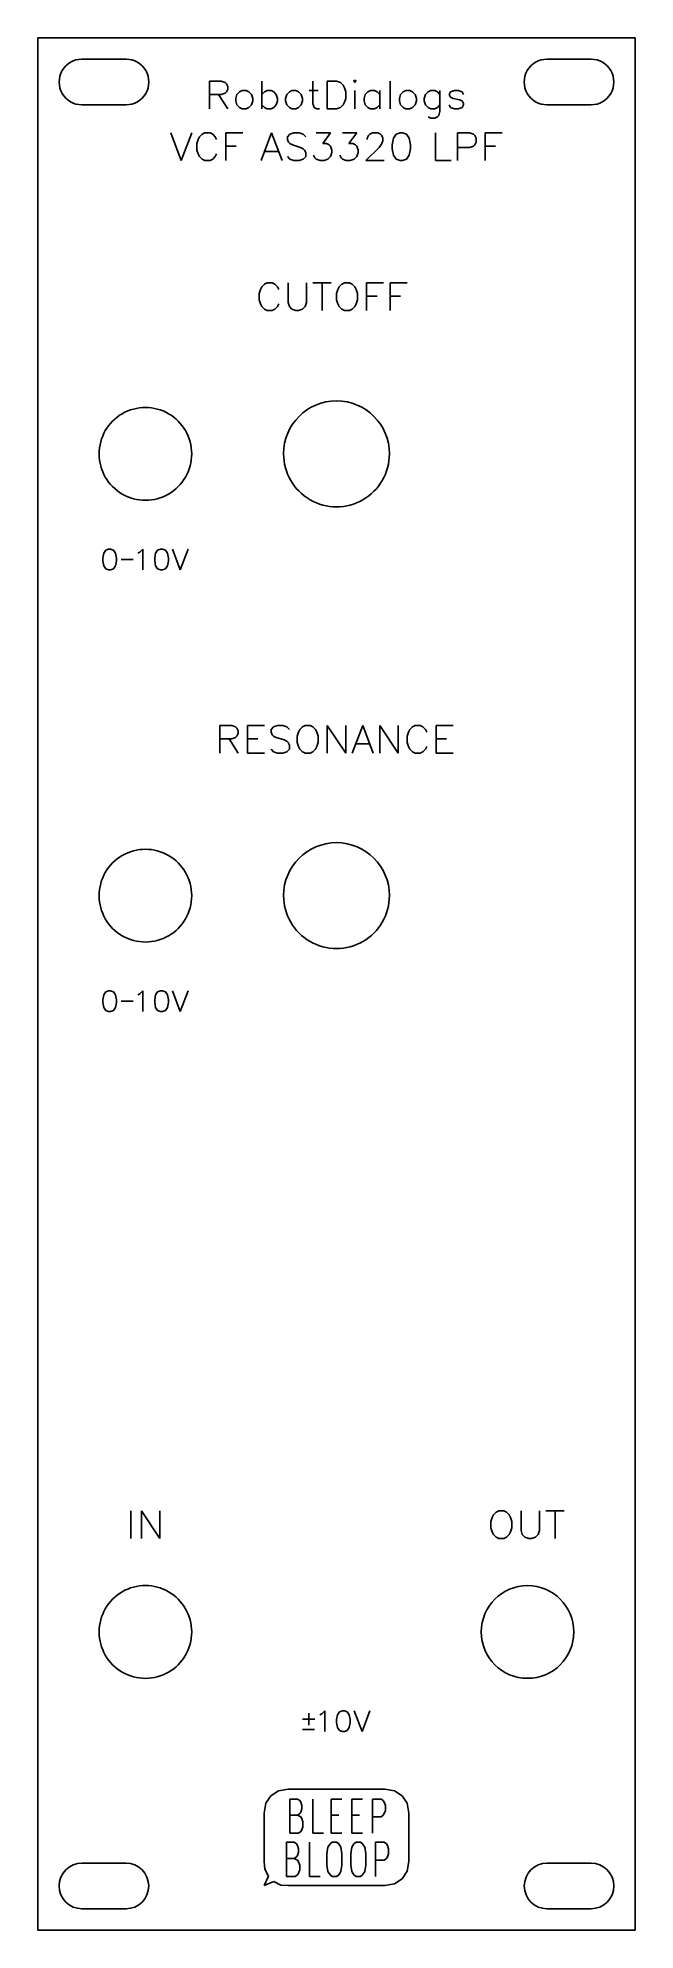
# Model space of a CAD drawing. Extents: x 0 to 41, y 0 to 128.
import ezdxf

# ---------------------------------------------------------------- set-up
doc = ezdxf.new("R2010")
doc.units = 0
for name, color, linetype in [('Layer_1', 7, 'CONTINUOUS'), ('logo', 7, 'CONTINUOUS'), ('text', 7, 'CONTINUOUS')]:
    doc.layers.add(name, color=color, linetype=linetype)

msp = doc.modelspace()

# ---------------------------------------------------------------- linework, layer by layer
at = {"layer": 'Layer_1', "color": 7}
for p, q in [((0.049981, 128.450048), (0.049981, 0.049849)), ((40.59009, 128.450048), (0.049981, 128.450048)), ((40.59009, 0.049849), (40.59009, 128.450048)), ((3.042454, 127.001257), (6.03519, 127.001257)), ((34.604881, 127.001257), (37.597354, 127.001257)), ((3.042454, 123.903804), (6.03519, 123.903804)), ((34.604881, 123.903804), (37.597354, 123.903804)), ((10.494206, 100.222066), (10.494206, 100.222066)), ((23.911145, 100.222066), (23.911145, 100.222066)), ((10.494206, 70.245347), (10.494206, 70.245347)), ((23.911145, 70.245347), (23.911145, 70.245347)), ((10.494206, 20.284152), (10.494206, 20.284152)), ((36.430297, 20.284152), (36.430297, 20.284152)), ((3.042454, 4.596358), (6.03519, 4.596358)), ((34.604881, 4.596358), (37.597354, 4.596358)), ((3.042454, 1.498641), (6.03519, 1.498641)), ((34.604881, 1.498641), (37.597354, 1.498641)), ((0.049981, 0.049849), (40.59009, 0.049849))]:
    msp.add_line(p, q, dxfattribs=at)
for points in [[(1.703524, 126.226869), (1.427324, 125.747669), (1.427324, 125.157271), (1.703524, 124.678071)], [(3.042564, 127.001268), (2.490164, 127.001268), (1.979724, 126.706068), (1.703524, 126.226869)], [(7.374233, 126.226869), (7.098033, 126.706068), (6.587593, 127.001268), (6.035192, 127.001268)], [(7.374233, 124.678071), (7.650433, 125.157271), (7.650433, 125.747669), (7.374233, 126.226869)], [(33.265756, 126.226869), (32.989556, 125.747669), (32.989556, 125.157271), (33.265756, 124.678071)], [(34.604797, 127.001268), (34.052396, 127.001268), (33.541957, 126.706068), (33.265756, 126.226869)], [(38.936463, 126.226869), (38.660262, 126.706068), (38.149823, 127.001268), (37.597422, 127.001268)], [(38.936463, 124.678071), (39.212663, 125.157271), (39.212663, 125.747669), (38.936463, 126.226869)], [(1.703524, 124.678071), (1.979724, 124.198871), (2.490164, 123.903672), (3.042564, 123.903672)], [(6.035192, 123.903672), (6.587593, 123.903672), (7.098033, 124.198871), (7.374233, 124.678071)], [(33.265756, 124.678071), (33.541957, 124.198871), (34.052396, 123.903672), (34.604797, 123.903672)], [(37.597422, 123.903672), (38.149823, 123.903672), (38.660262, 124.198871), (38.936463, 124.678071)], [(5.780818, 102.947929), (4.8086, 102.385673), (4.209689, 101.346579), (4.209689, 100.222066)], [(8.923077, 102.947929), (7.950859, 103.510186), (6.753037, 103.510186), (5.780818, 102.947929)], [(10.494206, 100.222066), (10.494206, 101.346579), (9.895295, 102.385673), (8.923077, 102.947929)], [(20.319993, 103.819272), (18.336655, 103.819272), (16.728842, 102.208748), (16.728842, 100.222066)], [(23.911145, 100.222066), (23.911145, 102.208748), (22.303331, 103.819272), (20.319993, 103.819272)], [(4.209689, 100.222066), (4.209689, 99.097552), (4.8086, 98.058459), (5.780818, 97.496202)], [(8.923077, 97.496202), (9.895295, 98.058459), (10.494206, 99.097552), (10.494206, 100.222066)], [(16.728842, 100.222066), (16.728842, 98.936908), (17.413311, 97.749373), (18.524418, 97.106794)], [(22.115569, 97.106794), (23.226675, 97.749373), (23.911145, 98.936908), (23.911145, 100.222066)], [(5.780818, 97.496202), (6.753037, 96.933945), (7.950859, 96.933945), (8.923077, 97.496202)], [(18.524418, 97.106794), (19.635524, 96.464214), (21.004463, 96.464214), (22.115569, 97.106794)], [(8.923077, 72.97121), (7.950859, 73.533467), (6.753037, 73.533467), (5.780818, 72.97121)], [(20.319993, 73.842553), (18.336655, 73.842553), (16.728842, 72.232029), (16.728842, 70.245347)], [(23.911145, 70.245347), (23.911145, 72.232029), (22.303331, 73.842553), (20.319993, 73.842553)], [(5.780818, 72.97121), (4.8086, 72.408954), (4.209689, 71.36986), (4.209689, 70.245347)], [(10.494206, 70.245347), (10.494206, 71.36986), (9.895295, 72.408954), (8.923077, 72.97121)], [(4.209689, 70.245347), (4.209689, 69.120833), (4.8086, 68.08174), (5.780818, 67.519483)], [(8.923077, 67.519483), (9.895295, 68.08174), (10.494206, 69.120833), (10.494206, 70.245347)], [(16.728842, 70.245347), (16.728842, 68.960189), (17.413311, 67.772654), (18.524418, 67.130075)], [(22.115569, 67.130075), (23.226675, 67.772654), (23.911145, 68.960189), (23.911145, 70.245347)], [(5.780818, 67.519483), (6.753037, 66.957226), (7.950859, 66.957226), (8.923077, 67.519483)], [(18.524418, 67.130075), (19.635524, 66.487496), (21.004463, 66.487496), (22.115569, 67.130075)], [(8.923077, 23.010016), (7.950859, 23.572272), (6.753037, 23.572272), (5.780818, 23.010016)], [(33.28804, 23.429883), (31.553331, 23.429883), (30.146789, 22.021786), (30.145783, 20.284152)], [(36.430297, 20.284152), (36.429292, 22.021786), (35.02275, 23.429883), (33.28804, 23.429883)], [(5.780818, 23.010016), (4.8086, 22.447759), (4.209689, 21.408665), (4.209689, 20.284152)], [(10.494206, 20.284152), (10.494206, 21.408665), (9.895295, 22.447759), (8.923077, 23.010016)], [(4.209689, 20.284152), (4.209689, 19.159638), (4.8086, 18.120545), (5.780818, 17.558288)], [(8.923077, 17.558288), (9.895295, 18.120545), (10.494206, 19.159638), (10.494206, 20.284152)], [(30.145783, 20.284152), (30.146789, 18.546518), (31.553331, 17.138421), (33.28804, 17.138421)], [(33.28804, 17.138421), (35.02275, 17.138421), (36.429292, 18.546518), (36.430297, 20.284152)], [(5.780818, 17.558288), (6.753037, 16.996031), (7.950859, 16.996031), (8.923077, 17.558288)], [(3.042564, 4.596334), (2.189239, 4.595469), (1.497939, 3.902303), (1.497939, 3.047538)], [(7.579818, 3.047538), (7.579818, 3.902303), (6.888518, 4.595469), (6.035192, 4.596334)], [(34.604797, 4.596334), (33.751471, 4.595469), (33.060171, 3.902303), (33.060171, 3.047538)], [(39.142048, 3.047538), (39.142048, 3.902303), (38.450748, 4.595469), (37.597422, 4.596334)], [(1.497939, 3.047538), (1.497939, 2.192773), (2.189239, 1.499606), (3.042564, 1.498741)], [(6.035192, 1.498741), (6.888518, 1.499606), (7.579818, 2.192773), (7.579818, 3.047538)], [(33.060171, 3.047538), (33.060171, 2.192773), (33.751471, 1.499606), (34.604797, 1.498741)], [(37.597422, 1.498741), (38.450748, 1.499606), (39.142048, 2.192773), (39.142048, 3.047538)]]:
    msp.add_open_spline(points, degree=3, dxfattribs=at)
at = {"layer": 'logo', "color": 7}
for p, q in [((15.529101, 8.657693), (15.861612, 9.174373)), ((15.861612, 9.174373), (16.378298, 9.506889)), ((16.378298, 9.506889), (17.048441, 9.624549)), ((17.048441, 9.624549), (23.596471, 9.624554)), ((23.596471, 9.624554), (24.266629, 9.506892)), ((24.266629, 9.506892), (24.7833, 9.174373)), ((24.7833, 9.174373), (25.115826, 8.657693)), ((15.411437, 7.987543), (15.529101, 8.657693)), ((15.411437, 4.713528), (15.411437, 7.987543)), ((17.157613, 6.628743), (17.157613, 8.948913)), ((17.157613, 8.948913), (17.673201, 8.948913)), ((17.673201, 7.84407), (17.157613, 7.84407)), ((17.673201, 8.948913), (17.820516, 8.838428)), ((17.820516, 7.954555), (17.673201, 7.84407)), ((17.673201, 7.84407), (17.894174, 7.733586)), ((17.820516, 8.838428), (17.894174, 8.727945)), ((17.894174, 8.065038), (17.820516, 7.954555)), ((17.894174, 8.727945), (17.967831, 8.506976)), ((17.967831, 8.286008), (17.894174, 8.065038)), ((17.894174, 7.733586), (17.967831, 7.623101)), ((17.967831, 8.506976), (17.967831, 8.286008)), ((18.704393, 6.628743), (18.704393, 8.948913)), ((19.956557, 6.628743), (19.956557, 8.948913)), ((19.956557, 8.948913), (20.693118, 8.948913)), ((19.956557, 7.84407), (20.472145, 7.84407)), ((21.356022, 6.628743), (21.356022, 8.948913)), ((21.356022, 8.948913), (22.092583, 8.948913)), ((21.356022, 7.84407), (21.87161, 7.84407)), ((22.755487, 6.628743), (22.755487, 8.948913)), ((22.755487, 8.948913), (23.344733, 8.948913)), ((23.344733, 7.733586), (22.755487, 7.733586)), ((23.344733, 8.948913), (23.492048, 8.838428)), ((23.492048, 7.84407), (23.344733, 7.733586)), ((23.492048, 8.838428), (23.565705, 8.727945)), ((23.565705, 7.954555), (23.492048, 7.84407)), ((23.565705, 8.727945), (23.639363, 8.506976)), ((23.639363, 8.175523), (23.565705, 7.954555)), ((23.639363, 8.506976), (23.639363, 8.175523)), ((25.115826, 8.657693), (25.23349, 7.987546)), ((25.23349, 7.987546), (25.233475, 4.713528)), ((17.746858, 6.628743), (17.157613, 6.628743)), ((17.894174, 6.739228), (17.746858, 6.628743)), ((17.967831, 6.849711), (17.894174, 6.739228)), ((17.967831, 7.623101), (18.041489, 7.402133)), ((18.041489, 7.07068), (17.967831, 6.849711)), ((18.041489, 7.402133), (18.041489, 7.07068)), ((19.440954, 6.628743), (18.704393, 6.628743)), ((20.693118, 6.628743), (19.956557, 6.628743)), ((22.092583, 6.628743), (21.356022, 6.628743)), ((16.93664, 3.689861), (16.93664, 6.010031)), ((16.93664, 6.010031), (17.452243, 6.010031)), ((17.452243, 6.010031), (17.599558, 5.899546)), ((17.599558, 5.899546), (17.673201, 5.789063)), ((17.673201, 5.789063), (17.746858, 5.568094)), ((17.746858, 5.347126), (17.673201, 5.126156)), ((17.746858, 5.568094), (17.746858, 5.347126)), ((18.48342, 3.689861), (18.48342, 6.010031)), ((19.661927, 5.236641), (19.735584, 5.678578)), ((19.661927, 4.463251), (19.661927, 5.236641)), ((19.735584, 5.678578), (19.8829, 5.899546)), ((19.8829, 5.899546), (20.0302, 6.010031)), ((20.0302, 6.010031), (20.32483, 6.010031)), ((20.32483, 6.010031), (20.472145, 5.899546)), ((20.472145, 5.899546), (20.619461, 5.678578)), ((20.619461, 5.678578), (20.693118, 5.236641)), ((20.693118, 5.236641), (20.693118, 4.463251)), ((21.282364, 5.236641), (21.356022, 5.678578)), ((21.282364, 4.463251), (21.282364, 5.236641)), ((21.356022, 5.678578), (21.503337, 5.899546)), ((21.503337, 5.899546), (21.650637, 6.010031)), ((21.650637, 6.010031), (21.945268, 6.010031)), ((21.945268, 6.010031), (22.092583, 5.899546)), ((22.092583, 5.899546), (22.239898, 5.678578)), ((22.239898, 5.678578), (22.313541, 5.236641)), ((22.313541, 5.236641), (22.313541, 4.463251)), ((22.97646, 3.689861), (22.97646, 6.010031)), ((22.97646, 6.010031), (23.565705, 6.010031)), ((23.565705, 6.010031), (23.713021, 5.899546)), ((23.713021, 5.899546), (23.786678, 5.789063)), ((23.786678, 5.789063), (23.860321, 5.568094)), ((23.860321, 5.236641), (23.786678, 5.015673)), ((23.860321, 5.568094), (23.860321, 5.236641)), ((15.448003, 4.195941), (15.411437, 4.713528)), ((15.703964, 3.714148), (15.448003, 4.195941)), ((17.452243, 4.905188), (16.93664, 4.905188)), ((17.599558, 5.015673), (17.452243, 4.905188)), ((17.452243, 4.905188), (17.673201, 4.794704)), ((17.673201, 5.126156), (17.599558, 5.015673)), ((17.673201, 4.794704), (17.746858, 4.684219)), ((17.746858, 3.910829), (17.673201, 3.800346)), ((17.746858, 4.684219), (17.820516, 4.463251)), ((17.820516, 4.131798), (17.746858, 3.910829)), ((17.820516, 4.463251), (17.820516, 4.131798)), ((19.735584, 4.021314), (19.661927, 4.463251)), ((19.8829, 3.800346), (19.735584, 4.021314)), ((20.619461, 4.021314), (20.472145, 3.800346)), ((20.693118, 4.463251), (20.619461, 4.021314)), ((21.356022, 4.021314), (21.282364, 4.463251)), ((21.503337, 3.800346), (21.356022, 4.021314)), ((22.239898, 4.021314), (22.092583, 3.800346)), ((22.313541, 4.463251), (22.239898, 4.021314)), ((23.565705, 4.794704), (22.97646, 4.794704)), ((23.713021, 4.905188), (23.565705, 4.794704)), ((23.786678, 5.015673), (23.713021, 4.905188)), ((25.115826, 4.043377), (24.7833, 3.526697)), ((25.233475, 4.713528), (25.115826, 4.043377)), ((15.407477, 3.076532), (15.703964, 3.714148)), ((16.068911, 3.355316), (15.407477, 3.076532)), ((16.536951, 3.111368), (16.068911, 3.355316)), ((17.048441, 3.076519), (16.536951, 3.111368)), ((17.525901, 3.689861), (16.93664, 3.689861)), ((23.596471, 3.076519), (17.048441, 3.076519)), ((17.673201, 3.800346), (17.525901, 3.689861)), ((19.219981, 3.689861), (18.48342, 3.689861)), ((20.0302, 3.689861), (19.8829, 3.800346)), ((20.32483, 3.689861), (20.0302, 3.689861)), ((20.472145, 3.800346), (20.32483, 3.689861)), ((21.650637, 3.689861), (21.503337, 3.800346)), ((21.945268, 3.689861), (21.650637, 3.689861)), ((22.092583, 3.800346), (21.945268, 3.689861)), ((24.266629, 3.19418), (23.596471, 3.076519)), ((24.7833, 3.526697), (24.266629, 3.19418))]:
    msp.add_line(p, q, dxfattribs=at)
at = {"layer": 'text', "color": 7}
for p, q in [((11.698091, 125.500016), (11.698091, 123.6317)), ((11.698091, 125.500016), (12.499604, 125.500016)), ((12.499604, 124.608192), (11.698091, 124.608192)), ((12.321803, 124.608192), (12.945516, 123.6317)), ((12.499604, 125.500016), (12.764894, 125.409705)), ((12.764894, 124.698503), (12.499604, 124.608192)), ((12.764894, 125.409705), (12.855205, 125.319394)), ((12.855205, 124.788814), (12.764894, 124.698503)), ((12.855205, 125.319394), (12.945516, 125.144415)), ((12.945516, 124.963793), (12.855205, 124.788814)), ((12.945516, 125.144415), (12.945516, 124.963793)), ((13.566411, 124.608192), (13.478921, 124.342902)), ((13.747033, 124.788814), (13.566411, 124.608192)), ((13.922012, 124.876303), (13.747033, 124.788814)), ((14.190123, 124.876303), (13.922012, 124.876303)), ((14.367924, 124.788814), (14.190123, 124.876303)), ((14.545724, 124.608192), (14.367924, 124.788814)), ((14.633214, 124.342902), (14.545724, 124.608192)), ((15.254101, 125.500016), (15.254101, 123.6317)), ((15.254101, 124.608192), (15.434723, 124.788814)), ((15.434723, 124.788814), (15.609702, 124.876303)), ((15.609702, 124.876303), (15.877813, 124.876303)), ((15.877813, 124.876303), (16.055614, 124.788814)), ((16.055614, 124.788814), (16.233414, 124.608192)), ((16.233414, 124.608192), (16.320904, 124.342902)), ((16.941791, 124.608192), (16.854301, 124.342902)), ((17.122413, 124.788814), (16.941791, 124.608192)), ((17.297392, 124.876303), (17.122413, 124.788814)), ((17.565503, 124.876303), (17.297392, 124.876303)), ((17.743304, 124.788814), (17.565503, 124.876303)), ((17.921104, 124.608192), (17.743304, 124.788814)), ((18.008594, 124.342902), (17.921104, 124.608192)), ((18.454512, 124.876303), (19.075403, 124.876303)), ((18.719802, 125.500016), (18.719802, 123.987301)), ((19.696291, 125.500016), (19.696291, 123.6317)), ((19.696291, 125.500016), (20.320003, 125.500016)), ((20.320003, 125.500016), (20.588115, 125.409705)), ((20.588115, 125.409705), (20.763094, 125.231904)), ((20.763094, 125.231904), (20.853405, 125.054104)), ((20.853405, 125.054104), (20.943716, 124.788814)), ((20.943716, 124.788814), (20.943716, 124.342902)), ((21.564611, 125.587505), (21.477121, 125.500016)), ((21.477121, 125.500016), (21.564611, 125.409705)), ((21.654922, 125.500016), (21.564611, 125.587505)), ((21.564611, 125.409705), (21.654922, 125.500016)), ((21.564611, 124.876303), (21.564611, 123.6317)), ((22.275791, 124.608192), (22.188301, 124.342902)), ((22.456413, 124.788814), (22.275791, 124.608192)), ((22.631392, 124.876303), (22.456413, 124.788814)), ((22.899503, 124.876303), (22.631392, 124.876303)), ((23.077304, 124.788814), (22.899503, 124.876303)), ((23.255104, 124.608192), (23.077304, 124.788814)), ((23.255104, 124.876303), (23.255104, 123.6317)), ((23.963491, 125.500016), (23.963491, 123.6317)), ((24.674691, 124.608192), (24.587201, 124.342902)), ((24.855313, 124.788814), (24.674691, 124.608192)), ((25.030292, 124.876303), (24.855313, 124.788814)), ((25.298403, 124.876303), (25.030292, 124.876303)), ((25.476204, 124.788814), (25.298403, 124.876303)), ((25.654004, 124.608192), (25.476204, 124.788814)), ((25.741494, 124.342902), (25.654004, 124.608192)), ((26.362391, 124.608192), (26.274901, 124.342902)), ((26.543013, 124.788814), (26.362391, 124.608192)), ((26.717992, 124.876303), (26.543013, 124.788814)), ((26.986103, 124.876303), (26.717992, 124.876303)), ((27.163904, 124.788814), (26.986103, 124.876303)), ((27.341704, 124.608192), (27.163904, 124.788814)), ((27.341704, 124.876303), (27.341704, 123.4539)), ((28.050091, 124.788814), (27.962601, 124.608192)), ((27.962601, 124.608192), (28.050091, 124.433213)), ((28.318202, 124.876303), (28.050091, 124.788814)), ((28.586314, 124.876303), (28.318202, 124.876303)), ((28.851604, 124.788814), (28.586314, 124.876303)), ((28.941915, 124.608192), (28.851604, 124.788814)), ((13.478921, 124.342902), (13.478921, 124.165101)), ((13.478921, 124.165101), (13.566411, 123.898401)), ((13.566411, 123.898401), (13.747033, 123.7206)), ((13.747033, 123.7206), (13.922012, 123.6317)), ((13.922012, 123.6317), (14.190123, 123.6317)), ((14.190123, 123.6317), (14.367924, 123.7206)), ((14.367924, 123.7206), (14.545724, 123.898401)), ((14.545724, 123.898401), (14.633214, 124.165101)), ((14.633214, 124.165101), (14.633214, 124.342902)), ((15.434723, 123.7206), (15.254101, 123.898401)), ((15.609702, 123.6317), (15.434723, 123.7206)), ((15.877813, 123.6317), (15.609702, 123.6317)), ((16.055614, 123.7206), (15.877813, 123.6317)), ((16.233414, 123.898401), (16.055614, 123.7206)), ((16.320904, 124.165101), (16.233414, 123.898401)), ((16.320904, 124.342902), (16.320904, 124.165101)), ((16.854301, 124.342902), (16.854301, 124.165101)), ((16.854301, 124.165101), (16.941791, 123.898401)), ((16.941791, 123.898401), (17.122413, 123.7206)), ((17.122413, 123.7206), (17.297392, 123.6317)), ((17.297392, 123.6317), (17.565503, 123.6317)), ((17.565503, 123.6317), (17.743304, 123.7206)), ((17.743304, 123.7206), (17.921104, 123.898401)), ((17.921104, 123.898401), (18.008594, 124.165101)), ((18.008594, 124.165101), (18.008594, 124.342902)), ((18.719802, 123.987301), (18.810113, 123.7206)), ((18.810113, 123.7206), (18.985092, 123.6317)), ((18.985092, 123.6317), (19.165714, 123.6317)), ((20.320003, 123.6317), (19.696291, 123.6317)), ((20.588115, 123.7206), (20.320003, 123.6317)), ((20.763094, 123.898401), (20.588115, 123.7206)), ((20.853405, 124.077612), (20.763094, 123.898401)), ((20.943716, 124.342902), (20.853405, 124.077612)), ((22.188301, 124.342902), (22.188301, 124.165101)), ((22.188301, 124.165101), (22.275791, 123.898401)), ((22.275791, 123.898401), (22.456413, 123.7206)), ((22.456413, 123.7206), (22.631392, 123.6317)), ((22.631392, 123.6317), (22.899503, 123.6317)), ((22.899503, 123.6317), (23.077304, 123.7206)), ((23.077304, 123.7206), (23.255104, 123.898401)), ((24.587201, 124.342902), (24.587201, 124.165101)), ((24.587201, 124.165101), (24.674691, 123.898401)), ((24.674691, 123.898401), (24.855313, 123.7206)), ((24.855313, 123.7206), (25.030292, 123.6317)), ((25.030292, 123.6317), (25.298403, 123.6317)), ((25.298403, 123.6317), (25.476204, 123.7206)), ((25.476204, 123.7206), (25.654004, 123.898401)), ((25.654004, 123.898401), (25.741494, 124.165101)), ((25.741494, 124.165101), (25.741494, 124.342902)), ((26.274901, 124.342902), (26.274901, 124.165101)), ((26.274901, 124.165101), (26.362391, 123.898401)), ((26.362391, 123.898401), (26.543013, 123.7206)), ((26.543013, 123.7206), (26.717992, 123.6317)), ((26.717992, 123.6317), (26.986103, 123.6317)), ((26.986103, 123.6317), (27.163904, 123.7206)), ((27.163904, 123.7206), (27.341704, 123.898401)), ((27.341704, 123.4539), (27.254215, 123.185788)), ((28.050091, 123.7206), (27.962601, 123.898401)), ((28.050091, 124.433213), (28.230713, 124.342902)), ((28.318202, 123.6317), (28.050091, 123.7206)), ((28.230713, 124.342902), (28.673803, 124.252591)), ((28.586314, 123.6317), (28.318202, 123.6317)), ((28.851604, 123.7206), (28.586314, 123.6317)), ((28.673803, 124.252591), (28.851604, 124.165101)), ((28.851604, 124.165101), (28.941915, 123.987301)), ((28.941915, 123.898401), (28.851604, 123.7206)), ((28.941915, 123.987301), (28.941915, 123.898401)), ((9.072001, 121.994416), (9.783203, 120.1261)), ((10.494405, 121.994416), (9.783203, 120.1261)), ((11.383403, 121.994416), (11.205602, 121.904105)), ((11.739004, 121.994416), (11.383403, 121.994416)), ((11.916804, 121.904105), (11.739004, 121.994416)), ((12.805811, 121.994416), (12.805811, 120.1261)), ((12.805811, 121.994416), (13.962925, 121.994416)), ((15.918733, 121.994416), (15.207531, 120.1261)), ((15.918733, 121.994416), (16.629935, 120.1261)), ((17.428622, 121.994416), (17.163332, 121.904105)), ((17.784223, 121.994416), (17.428622, 121.994416)), ((18.052334, 121.904105), (17.784223, 121.994416)), ((18.941342, 121.994416), (19.917834, 121.994416)), ((19.917834, 121.994416), (19.387254, 121.283214)), ((20.719302, 121.994416), (21.695794, 121.994416)), ((21.695794, 121.994416), (21.165214, 121.283214)), ((22.587613, 121.904105), (22.762592, 121.994416)), ((22.762592, 121.994416), (23.118193, 121.994416)), ((23.118193, 121.994416), (23.298815, 121.904105)), ((24.631003, 121.994416), (24.365713, 121.904105)), ((24.808803, 121.994416), (24.631003, 121.994416)), ((25.076915, 121.904105), (24.808803, 121.994416)), ((26.717992, 123.010809), (26.543013, 123.098299)), ((26.986103, 123.010809), (26.717992, 123.010809)), ((27.163904, 123.098299), (26.986103, 123.010809)), ((27.029891, 121.994416), (27.029891, 120.1261)), ((27.254215, 123.185788), (27.163904, 123.098299)), ((28.542591, 121.994416), (28.542591, 120.1261)), ((28.542591, 121.994416), (29.344104, 121.994416)), ((29.344104, 121.994416), (29.609394, 121.904105)), ((30.410891, 121.994416), (30.410891, 120.1261)), ((30.410891, 121.994416), (31.568005, 121.994416)), ((10.937491, 121.548504), (10.850001, 121.283214)), ((10.850001, 121.283214), (10.850001, 120.837302)), ((10.850001, 120.837302), (10.937491, 120.572012)), ((11.027802, 121.726304), (10.937491, 121.548504)), ((11.205602, 121.904105), (11.027802, 121.726304)), ((12.094605, 121.726304), (11.916804, 121.904105)), ((12.184916, 121.548504), (12.094605, 121.726304)), ((12.805811, 121.102592), (13.517013, 121.102592)), ((15.472821, 120.746991), (16.364645, 120.746991)), ((17.163332, 121.904105), (16.985531, 121.726304)), ((16.985531, 121.726304), (16.985531, 121.548504)), ((16.985531, 121.548504), (17.073021, 121.370703)), ((17.073021, 121.370703), (17.163332, 121.283214)), ((17.163332, 121.283214), (17.341132, 121.192903)), ((17.341132, 121.192903), (17.874534, 121.015102)), ((17.874534, 121.015102), (18.052334, 120.927613)), ((18.230135, 121.726304), (18.052334, 121.904105)), ((18.052334, 120.927613), (18.139824, 120.837302)), ((18.139824, 120.837302), (18.230135, 120.659501)), ((19.387254, 121.283214), (19.652544, 121.283214)), ((19.652544, 121.283214), (19.830344, 121.192903)), ((19.830344, 121.192903), (19.917834, 121.102592)), ((19.917834, 121.102592), (20.008145, 120.837302)), ((20.008145, 120.837302), (20.008145, 120.659501)), ((21.165214, 121.283214), (21.430504, 121.283214)), ((21.430504, 121.283214), (21.608304, 121.192903)), ((21.608304, 121.192903), (21.695794, 121.102592)), ((21.695794, 121.102592), (21.786105, 120.837302)), ((21.786105, 120.837302), (21.786105, 120.659501)), ((23.208504, 121.015102), (22.319501, 120.1261)), ((22.406991, 121.638815), (22.497302, 121.813794)), ((22.406991, 121.548504), (22.406991, 121.638815)), ((22.497302, 121.813794), (22.587613, 121.904105)), ((23.386304, 121.283214), (23.208504, 121.015102)), ((23.298815, 121.904105), (23.386304, 121.813794)), ((23.386304, 121.813794), (23.473794, 121.638815)), ((23.473794, 121.458193), (23.386304, 121.283214)), ((23.473794, 121.638815), (23.473794, 121.458193)), ((24.185091, 121.638815), (24.097601, 121.192903)), ((24.097601, 121.192903), (24.097601, 120.927613)), ((24.097601, 120.927613), (24.185091, 120.481701)), ((24.365713, 121.904105), (24.185091, 121.638815)), ((25.251894, 121.638815), (25.076915, 121.904105)), ((25.342205, 121.192903), (25.251894, 121.638815)), ((25.251894, 120.481701), (25.342205, 120.927613)), ((25.342205, 120.927613), (25.342205, 121.192903)), ((29.344104, 121.015102), (28.542591, 121.015102)), ((29.609394, 121.102592), (29.344104, 121.015102)), ((29.609394, 121.904105), (29.699705, 121.813794)), ((29.699705, 121.192903), (29.609394, 121.102592)), ((29.699705, 121.813794), (29.790016, 121.638815)), ((29.790016, 121.370703), (29.699705, 121.192903)), ((29.790016, 121.638815), (29.790016, 121.370703)), ((30.410891, 121.102592), (31.122093, 121.102592)), ((10.937491, 120.572012), (11.027802, 120.392801)), ((11.027802, 120.392801), (11.205602, 120.215)), ((11.205602, 120.215), (11.383403, 120.1261)), ((11.383403, 120.1261), (11.739004, 120.1261)), ((11.739004, 120.1261), (11.916804, 120.215)), ((11.916804, 120.215), (12.094605, 120.392801)), ((12.094605, 120.392801), (12.184916, 120.572012)), ((17.163332, 120.215), (16.985531, 120.392801)), ((17.428622, 120.1261), (17.163332, 120.215)), ((17.784223, 120.1261), (17.428622, 120.1261)), ((18.052334, 120.215), (17.784223, 120.1261)), ((18.230135, 120.392801), (18.052334, 120.215)), ((18.230135, 120.659501), (18.230135, 120.392801)), ((18.851031, 120.3039), (18.763541, 120.481701)), ((18.941342, 120.215), (18.851031, 120.3039)), ((19.206632, 120.1261), (18.941342, 120.215)), ((19.474743, 120.1261), (19.206632, 120.1261)), ((19.742855, 120.215), (19.474743, 120.1261)), ((19.917834, 120.392801), (19.742855, 120.215)), ((20.008145, 120.659501), (19.917834, 120.392801)), ((20.628991, 120.3039), (20.541501, 120.481701)), ((20.719302, 120.215), (20.628991, 120.3039)), ((20.984592, 120.1261), (20.719302, 120.215)), ((21.252703, 120.1261), (20.984592, 120.1261)), ((21.520815, 120.215), (21.252703, 120.1261)), ((21.695794, 120.392801), (21.520815, 120.215)), ((21.786105, 120.659501), (21.695794, 120.392801)), ((22.319501, 120.1261), (23.564105, 120.1261)), ((24.185091, 120.481701), (24.365713, 120.215)), ((24.365713, 120.215), (24.631003, 120.1261)), ((24.631003, 120.1261), (24.808803, 120.1261)), ((24.808803, 120.1261), (25.076915, 120.215)), ((25.076915, 120.215), (25.251894, 120.481701)), ((27.029891, 120.1261), (28.096694, 120.1261)), ((15.429002, 111.731005), (15.251202, 111.553204)), ((15.606803, 111.821316), (15.429002, 111.731005)), ((15.962404, 111.821316), (15.606803, 111.821316)), ((16.140204, 111.731005), (15.962404, 111.821316)), ((16.318005, 111.553204), (16.140204, 111.731005)), ((17.029211, 111.821316), (17.029211, 110.486401)), ((18.276636, 110.486401), (18.276636, 111.821316)), ((18.719721, 111.821316), (19.964324, 111.821316)), ((19.340612, 111.821316), (19.340612, 109.953)), ((20.675532, 111.731005), (20.497732, 111.553204)), ((20.853333, 111.821316), (20.675532, 111.731005)), ((21.208934, 111.821316), (20.853333, 111.821316)), ((21.386734, 111.731005), (21.208934, 111.821316)), ((21.564535, 111.553204), (21.386734, 111.731005)), ((22.363221, 111.821316), (22.363221, 109.953)), ((22.363221, 111.821316), (23.520335, 111.821316)), ((23.963431, 111.821316), (23.963431, 109.953)), ((23.963431, 111.821316), (25.120545, 111.821316)), ((15.160891, 111.375404), (15.073401, 111.110114)), ((15.073401, 111.110114), (15.073401, 110.664202)), ((15.073401, 110.664202), (15.160891, 110.398912)), ((15.251202, 111.553204), (15.160891, 111.375404)), ((16.408316, 111.375404), (16.318005, 111.553204)), ((17.029211, 110.486401), (17.119522, 110.219701)), ((18.186325, 110.219701), (18.276636, 110.486401)), ((20.407421, 111.375404), (20.319931, 111.110114)), ((20.319931, 111.110114), (20.319931, 110.664202)), ((20.319931, 110.664202), (20.407421, 110.398912)), ((20.497732, 111.553204), (20.407421, 111.375404)), ((21.654846, 111.375404), (21.564535, 111.553204)), ((21.742335, 111.110114), (21.654846, 111.375404)), ((21.654846, 110.398912), (21.742335, 110.664202)), ((21.742335, 110.664202), (21.742335, 111.110114)), ((22.363221, 110.929492), (23.074423, 110.929492)), ((23.963431, 110.929492), (24.674633, 110.929492)), ((15.160891, 110.398912), (15.251202, 110.219701)), ((15.251202, 110.219701), (15.429002, 110.0419)), ((15.429002, 110.0419), (15.606803, 109.953)), ((15.606803, 109.953), (15.962404, 109.953)), ((15.962404, 109.953), (16.140204, 110.0419)), ((16.140204, 110.0419), (16.318005, 110.219701)), ((16.318005, 110.219701), (16.408316, 110.398912)), ((17.119522, 110.219701), (17.297322, 110.0419)), ((17.297322, 110.0419), (17.565434, 109.953)), ((17.565434, 109.953), (17.740413, 109.953)), ((17.740413, 109.953), (18.008524, 110.0419)), ((18.008524, 110.0419), (18.186325, 110.219701)), ((20.407421, 110.398912), (20.497732, 110.219701)), ((20.497732, 110.219701), (20.675532, 110.0419)), ((20.675532, 110.0419), (20.853333, 109.953)), ((20.853333, 109.953), (21.208934, 109.953)), ((21.208934, 109.953), (21.386734, 110.0419)), ((21.386734, 110.0419), (21.564535, 110.219701)), ((21.564535, 110.219701), (21.654846, 110.398912)), ((4.856414, 93.754177), (4.657447, 93.686444)), ((4.989764, 93.754177), (4.856414, 93.754177)), ((5.190848, 93.686444), (4.989764, 93.754177)), ((6.979118, 93.553096), (7.180201, 93.754179)), ((7.180201, 93.754179), (7.180201, 92.352944)), ((8.380361, 93.754177), (8.181394, 93.686443)), ((8.513711, 93.754177), (8.380361, 93.754177)), ((8.714795, 93.686444), (8.513711, 93.754177)), ((9.18046, 93.754177), (9.713861, 92.352942)), ((10.247262, 93.754177), (9.713861, 92.352942)), ((4.52198, 93.487477), (4.456363, 93.153043)), ((4.456363, 93.153043), (4.456363, 92.954076)), ((4.456363, 92.954076), (4.52198, 92.619642)), ((4.657447, 93.686444), (4.52198, 93.487477)), ((4.52198, 92.619642), (4.657447, 92.419617)), ((5.322081, 93.487477), (5.190848, 93.686444)), ((5.190848, 92.419617), (5.322081, 92.619642)), ((5.389814, 93.153043), (5.322081, 93.487477)), ((5.322081, 92.619642), (5.389814, 92.954076)), ((5.389814, 92.954076), (5.389814, 93.153043)), ((5.696527, 93.053559), (6.51616, 93.053559)), ((6.847884, 93.487479), (6.979118, 93.553096)), ((8.045927, 93.487476), (7.98031, 93.153042)), ((7.98031, 93.153042), (7.98031, 92.954075)), ((7.98031, 92.954075), (8.045927, 92.619641)), ((8.181394, 93.686443), (8.045927, 93.487476)), ((8.045927, 92.619641), (8.181394, 92.419616)), ((8.846029, 93.487477), (8.714795, 93.686444)), ((8.714795, 92.419616), (8.846029, 92.619641)), ((8.913762, 93.153043), (8.846029, 93.487477)), ((8.846029, 92.619641), (8.913762, 92.954075)), ((8.913762, 92.954075), (8.913762, 93.153043)), ((4.657447, 92.419617), (4.856414, 92.352942)), ((4.856414, 92.352942), (4.989764, 92.352942)), ((4.989764, 92.352942), (5.190848, 92.419617)), ((8.181394, 92.419616), (8.380361, 92.352941)), ((8.380361, 92.352941), (8.513711, 92.352941)), ((8.513711, 92.352941), (8.714795, 92.419616)), ((12.406391, 81.787576), (12.406391, 79.91926)), ((12.406391, 81.787576), (13.207904, 81.787576)), ((13.207904, 80.895752), (12.406391, 80.895752)), ((13.030103, 80.895752), (13.653816, 79.91926)), ((13.207904, 81.787576), (13.473194, 81.697265)), ((13.473194, 80.986063), (13.207904, 80.895752)), ((13.473194, 81.697265), (13.563505, 81.606954)), ((13.563505, 81.076374), (13.473194, 80.986063)), ((13.563505, 81.606954), (13.653816, 81.431975)), ((13.653816, 81.251353), (13.563505, 81.076374)), ((13.653816, 81.431975), (13.653816, 81.251353)), ((14.274711, 81.787576), (14.274711, 79.91926)), ((14.274711, 81.787576), (15.431825, 81.787576)), ((14.274711, 80.895752), (14.985913, 80.895752)), ((16.052712, 81.697265), (15.874911, 81.519464)), ((15.874911, 81.519464), (15.874911, 81.341664)), ((15.874911, 81.341664), (15.962401, 81.163863)), ((15.962401, 81.163863), (16.052712, 81.076374)), ((16.318002, 81.787576), (16.052712, 81.697265)), ((16.052712, 81.076374), (16.230512, 80.986063)), ((16.230512, 80.986063), (16.763914, 80.808262)), ((16.673603, 81.787576), (16.318002, 81.787576)), ((16.941714, 81.697265), (16.673603, 81.787576)), ((17.119515, 81.519464), (16.941714, 81.697265)), ((17.740401, 81.341664), (17.652911, 81.076374)), ((17.652911, 81.076374), (17.652911, 80.630462)), ((17.830712, 81.519464), (17.740401, 81.341664)), ((18.008512, 81.697265), (17.830712, 81.519464)), ((18.186313, 81.787576), (18.008512, 81.697265)), ((18.541914, 81.787576), (18.186313, 81.787576)), ((18.719714, 81.697265), (18.541914, 81.787576)), ((18.897515, 81.519464), (18.719714, 81.697265)), ((18.987826, 81.341664), (18.897515, 81.519464)), ((19.075315, 81.076374), (18.987826, 81.341664)), ((19.075315, 80.630462), (19.075315, 81.076374)), ((19.696211, 81.787576), (19.696211, 79.91926)), ((19.696211, 81.787576), (20.943636, 79.91926)), ((20.943636, 81.787576), (20.943636, 79.91926)), ((22.097933, 81.787576), (21.386731, 79.91926)), ((22.097933, 81.787576), (22.809135, 79.91926)), ((23.252191, 81.787576), (23.252191, 79.91926)), ((23.252191, 81.787576), (24.499616, 79.91926)), ((24.499616, 81.787576), (24.499616, 79.91926)), ((25.207991, 81.341664), (25.120501, 81.076374)), ((25.120501, 81.076374), (25.120501, 80.630462)), ((25.298302, 81.519464), (25.207991, 81.341664)), ((25.476102, 81.697265), (25.298302, 81.519464)), ((25.653903, 81.787576), (25.476102, 81.697265)), ((26.009504, 81.787576), (25.653903, 81.787576)), ((26.187304, 81.697265), (26.009504, 81.787576)), ((26.365105, 81.519464), (26.187304, 81.697265)), ((26.455416, 81.341664), (26.365105, 81.519464)), ((27.076391, 81.787576), (27.076391, 79.91926)), ((27.076391, 81.787576), (28.233505, 81.787576)), ((27.076391, 80.895752), (27.787593, 80.895752)), ((14.274711, 79.91926), (15.431825, 79.91926)), ((16.052712, 80.00816), (15.874911, 80.185961)), ((16.318002, 79.91926), (16.052712, 80.00816)), ((16.673603, 79.91926), (16.318002, 79.91926)), ((16.941714, 80.00816), (16.673603, 79.91926)), ((16.763914, 80.808262), (16.941714, 80.720773)), ((16.941714, 80.720773), (17.029204, 80.630462)), ((17.119515, 80.185961), (16.941714, 80.00816)), ((17.029204, 80.630462), (17.119515, 80.452661)), ((17.119515, 80.452661), (17.119515, 80.185961)), ((17.652911, 80.630462), (17.740401, 80.365172)), ((17.740401, 80.365172), (17.830712, 80.185961)), ((17.830712, 80.185961), (18.008512, 80.00816)), ((18.008512, 80.00816), (18.186313, 79.91926)), ((18.186313, 79.91926), (18.541914, 79.91926)), ((18.541914, 79.91926), (18.719714, 80.00816)), ((18.719714, 80.00816), (18.897515, 80.185961)), ((18.897515, 80.185961), (18.987826, 80.365172)), ((18.987826, 80.365172), (19.075315, 80.630462)), ((21.652021, 80.540151), (22.543845, 80.540151)), ((25.120501, 80.630462), (25.207991, 80.365172)), ((25.207991, 80.365172), (25.298302, 80.185961)), ((25.298302, 80.185961), (25.476102, 80.00816)), ((25.476102, 80.00816), (25.653903, 79.91926)), ((25.653903, 79.91926), (26.009504, 79.91926)), ((26.009504, 79.91926), (26.187304, 80.00816)), ((26.187304, 80.00816), (26.365105, 80.185961)), ((26.365105, 80.185961), (26.455416, 80.365172)), ((27.076391, 79.91926), (28.233505, 79.91926)), ((4.52198, 63.519977), (4.456363, 63.185543)), ((4.456363, 63.185543), (4.456363, 62.986576)), ((4.456363, 62.986576), (4.52198, 62.652142)), ((4.657447, 63.718944), (4.52198, 63.519977)), ((4.856414, 63.786677), (4.657447, 63.718944)), ((4.989764, 63.786677), (4.856414, 63.786677)), ((5.190848, 63.718943), (4.989764, 63.786677)), ((5.322081, 63.519976), (5.190848, 63.718943)), ((5.389814, 63.185543), (5.322081, 63.519976)), ((5.322081, 62.652142), (5.389814, 62.986576)), ((5.389814, 62.986576), (5.389814, 63.185543)), ((5.696527, 63.086059), (6.51616, 63.086059)), ((6.847884, 63.519978), (6.979118, 63.585595)), ((6.979118, 63.585595), (7.180201, 63.786679)), ((7.180201, 63.786679), (7.180201, 62.385444)), ((8.045927, 63.519976), (7.98031, 63.185542)), ((7.98031, 63.185542), (7.98031, 62.986575)), ((7.98031, 62.986575), (8.045927, 62.652141)), ((8.181394, 63.718943), (8.045927, 63.519976)), ((8.380361, 63.786677), (8.181394, 63.718943)), ((8.513711, 63.786677), (8.380361, 63.786677)), ((8.714795, 63.718944), (8.513711, 63.786677)), ((8.846029, 63.519977), (8.714795, 63.718944)), ((8.913762, 63.185543), (8.846029, 63.519977)), ((8.846029, 62.652141), (8.913762, 62.986575)), ((8.913762, 62.986575), (8.913762, 63.185543)), ((9.18046, 63.786677), (9.713861, 62.385442)), ((10.247262, 63.786677), (9.713861, 62.385442)), ((4.52198, 62.652142), (4.657447, 62.452117)), ((4.657447, 62.452117), (4.856414, 62.385442)), ((4.856414, 62.385442), (4.989764, 62.385442)), ((4.989764, 62.385442), (5.190848, 62.452117)), ((5.190848, 62.452117), (5.322081, 62.652142)), ((8.045927, 62.652141), (8.181394, 62.452116)), ((8.181394, 62.452116), (8.380361, 62.385441)), ((8.380361, 62.385441), (8.513711, 62.385441)), ((8.513711, 62.385441), (8.714795, 62.452116)), ((8.714795, 62.452116), (8.846029, 62.652141)), ((6.372491, 28.496616), (6.372491, 26.6283)), ((7.083693, 28.496616), (7.083693, 26.6283)), ((7.083693, 28.496616), (8.331118, 26.6283)), ((8.331118, 28.496616), (8.331118, 26.6283)), ((31.154402, 28.406305), (30.976602, 28.228504)), ((31.332203, 28.496616), (31.154402, 28.406305)), ((31.687804, 28.496616), (31.332203, 28.496616)), ((31.865604, 28.406305), (31.687804, 28.496616)), ((32.043405, 28.228504), (31.865604, 28.406305)), ((32.842101, 28.496616), (32.842101, 27.161701)), ((34.089526, 27.161701), (34.089526, 28.496616)), ((34.532611, 28.496616), (35.777214, 28.496616)), ((35.153502, 28.496616), (35.153502, 26.6283)), ((30.886291, 28.050704), (30.798801, 27.785414)), ((30.798801, 27.785414), (30.798801, 27.339502)), ((30.798801, 27.339502), (30.886291, 27.074212)), ((30.976602, 28.228504), (30.886291, 28.050704)), ((30.886291, 27.074212), (30.976602, 26.895001)), ((32.133716, 28.050704), (32.043405, 28.228504)), ((32.043405, 26.895001), (32.133716, 27.074212)), ((32.221205, 27.785414), (32.133716, 28.050704)), ((32.133716, 27.074212), (32.221205, 27.339502)), ((32.221205, 27.339502), (32.221205, 27.785414)), ((32.842101, 27.161701), (32.932412, 26.895001)), ((33.999215, 26.895001), (34.089526, 27.161701)), ((30.976602, 26.895001), (31.154402, 26.7172)), ((31.154402, 26.7172), (31.332203, 26.6283)), ((31.332203, 26.6283), (31.687804, 26.6283)), ((31.687804, 26.6283), (31.865604, 26.7172)), ((31.865604, 26.7172), (32.043405, 26.895001)), ((32.932412, 26.895001), (33.110212, 26.7172)), ((33.110212, 26.7172), (33.378324, 26.6283)), ((33.378324, 26.6283), (33.553303, 26.6283)), ((33.553303, 26.6283), (33.821414, 26.7172)), ((33.821414, 26.7172), (33.999215, 26.895001)), ((18.021672, 14.367171), (18.841304, 14.367171)), ((18.431488, 14.775545), (18.431488, 13.957355)), ((19.187544, 14.667095), (19.318778, 14.732712)), ((19.318778, 14.732712), (19.519861, 14.933796)), ((19.519861, 14.933796), (19.519861, 13.53256)), ((20.385577, 14.667095), (20.319961, 14.332661)), ((20.319961, 14.332661), (20.319961, 14.133694)), ((20.319961, 14.133694), (20.385577, 13.79926)), ((20.521044, 14.866062), (20.385577, 14.667095)), ((20.720011, 14.933796), (20.521044, 14.866062)), ((20.853361, 14.933796), (20.720011, 14.933796)), ((21.054445, 14.866062), (20.853361, 14.933796)), ((21.185679, 14.667095), (21.054445, 14.866062)), ((21.253412, 14.332661), (21.185679, 14.667095)), ((21.185679, 13.79926), (21.253412, 14.133694)), ((21.253412, 14.133694), (21.253412, 14.332661)), ((21.52011, 14.933796), (22.053511, 13.53256)), ((22.586912, 14.933796), (22.053511, 13.53256)), ((18.018528, 13.660347), (18.838161, 13.660347)), ((20.385577, 13.79926), (20.521044, 13.599235)), ((20.521044, 13.599235), (20.720011, 13.53256)), ((20.720011, 13.53256), (20.853361, 13.53256)), ((20.853361, 13.53256), (21.054445, 13.599235)), ((21.054445, 13.599235), (21.185679, 13.79926))]:
    msp.add_line(p, q, dxfattribs=at)

doc.saveas('drawing.dxf')
